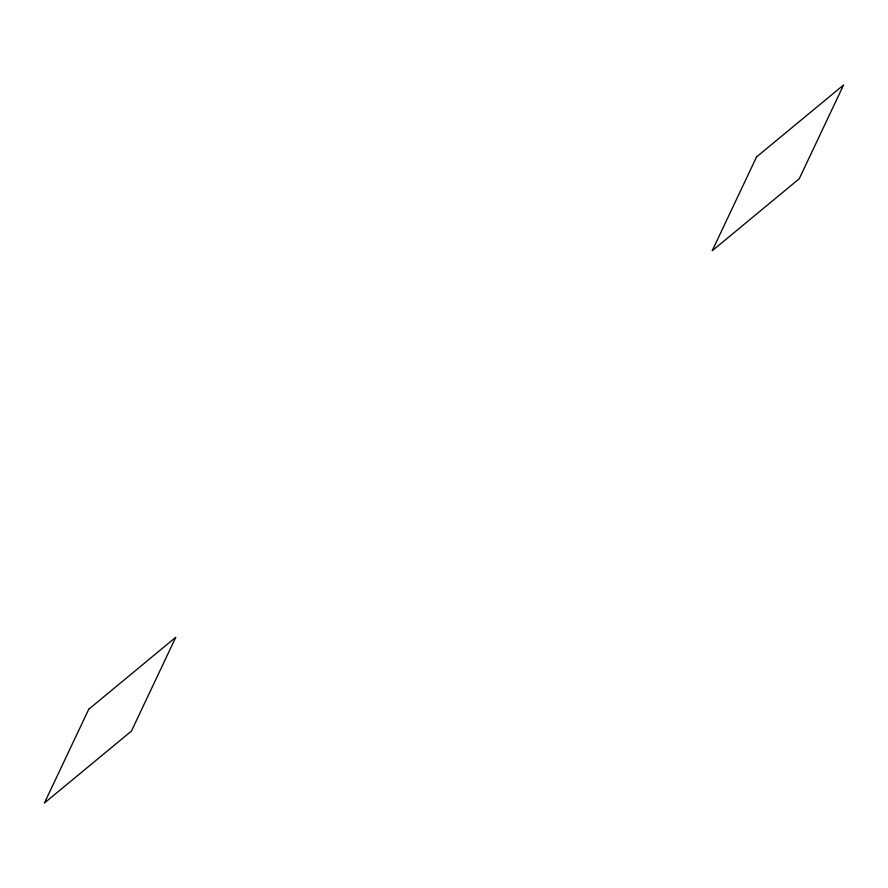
<?xml version="1.0" encoding="UTF-8"?>
<svg xmlns="http://www.w3.org/2000/svg" width="888" height="888" viewBox="0 0 888 888"><rect width="100%" height="100%" fill="white"/><g stroke="black" fill="none" stroke-linecap="round" stroke-linejoin="round"><path stroke-width="1.33" d="M88.745 709.246L44.4 803.052L131.446 731.068L175.78 637.251L88.745 709.246M756.554 156.932L712.22 250.749L799.255 178.754L843.6 84.948L756.554 156.932"/></g></svg>
